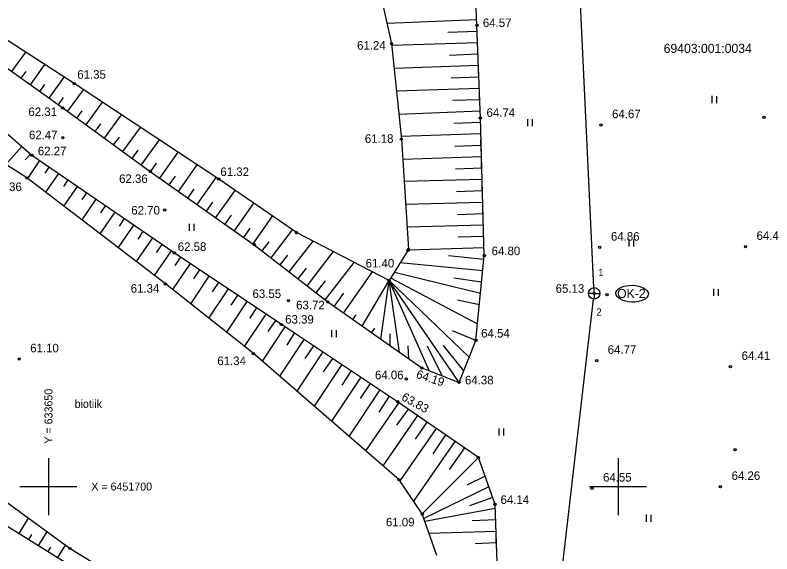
# Model space of a CAD drawing. Extents: x 631971 to 635284, y 6450547 to 6453247.
# Drawn here: x 633647.1 to 633713.5, y 6451694.1 to 6451741.3 of the extents above; entities that cross this region are included whole.
import ezdxf

# ---------------------------------------------------------------- set-up
doc = ezdxf.new("R2010")
doc.units = 0
for name, color, linetype in [('Default', 7, 'Continuous'), ('Level 14', 7, 'Continuous'), ('Level 34', 7, 'Continuous'), ('Level 4', 7, 'Continuous'), ('Level 40', 7, 'Continuous'), ('Level 41', 7, 'Continuous'), ('Level 42', 7, 'Continuous'), ('Level 54', 7, 'Continuous'), ('Level 55', 7, 'Continuous'), ('Level 57', 7, 'Continuous'), ('Level 59', 7, 'Continuous'), ('Level 61', 7, 'Continuous'), ('PR_elekter', 7, 'Continuous')]:
    doc.layers.add(name, color=color, linetype=linetype)

# ---------------------------------------------------------------- blocks, each defined once
blk = doc.blocks.new('POINT_DISPLAY')
at = {"layer": 'Default'}
blk.add_line((0, 0), (0, 0), dxfattribs=at)
blk = doc.blocks.new('PUNKT')
at = {"layer": 'PR_elekter'}
blk.add_circle((0, 0), 10000, dxfattribs=at)
blk.add_circle((0, 0), 10000, dxfattribs=at)
blk = doc.blocks.new('PUNKT_1')
at = {"layer": 'Default'}
blk.add_circle((0, 0), 10000, dxfattribs=at)
blk.add_circle((0, 0), 10000, dxfattribs=at)
blk = doc.blocks.new('VKANKA')
at = {"layer": 'Level 4'}
for q in [(-50000, 0), (0, 50000), (50000, 0), (0, -50000)]:
    blk.add_line((0, 0), q, dxfattribs=at)
blk.add_circle((0, 0), 50000, dxfattribs=at)
blk = doc.blocks.new('PUNKT_3')
at = {"layer": 'Default'}
blk.add_circle((0, 0), 10000, dxfattribs=at)
blk.add_circle((0, 0), 10000, dxfattribs=at)
blk = doc.blocks.new('VHEIN_')
at = {"layer": 'Level 41'}
for p, q in [((0, 62000), (0, 0)), ((41000, 61000), (41000, 0))]:
    blk.add_line(p, q, dxfattribs=at)
blk = doc.blocks.new('VKORIS')
at = {"layer": 'Level 61'}
for p, q in [((0, 250000), (0, -250000)), ((-250000, 0), (250000, 0))]:
    blk.add_line(p, q, dxfattribs=at)

msp = doc.modelspace()

# ---------------------------------------------------------------- linework, layer by layer
at = {"layer": 'Level 14'}
for points in [[(633697.88, 6451717.44), (633695.7, 6451763.51)], [(633689.87, 6451647.9), (633697.84, 6451716.44)]]:
    msp.add_lwpolyline(points, dxfattribs=at)
at = {"layer": 'Level 34'}
for points in [[(633645.48, 6451772.73), (633652.75, 6451767.21), (633660.24, 6451761.1), (633669.65, 6451753.57), (633674.84, 6451749.46), (633679.14, 6451743.17), (633680.11, 6451738.83), (633680.98, 6451730.46), (633681.6, 6451720.81), (633681.55, 6451720.71), (633679.9, 6451718.08), (633671.77, 6451722.27), (633664.94, 6451726.96), (633652.27, 6451735.33), (633640.4, 6451743.01), (633634.18, 6451746.33), (633630.87, 6451750.76), (633631.98, 6451753.81), (633638.3, 6451763.51), (633642.83, 6451772.74)], [(633684.08, 6451693.96), (633682.81, 6451697.6), (633680.77, 6451700.6), (633667.99, 6451711.66), (633660.27, 6451717.77), (633648.1, 6451727.06), (633639.8, 6451732.36), (633628.41, 6451741.26), (633622.39, 6451738.29)], [(633622.39, 6451738.29), (633616.54, 6451727.93), (633613.08, 6451723.36), (633612.61, 6451720.73), (633616.92, 6451717.28), (633625.39, 6451712.29), (633633.37, 6451706.4), (633643.29, 6451700.83), (633651.9, 6451694.57), (633660.98, 6451689.02)]]:
    msp.add_lwpolyline(points, dxfattribs=at)
at = {"layer": 'Level 42'}
for p, q in [((633687.59, 6451740.91), (633679.72, 6451740.6)), ((633687.63, 6451739.91), (633685.06, 6451739.81)), ((633687.67, 6451738.91), (633680.13, 6451738.66)), ((633687.72, 6451737.41), (633687.68, 6451738.41)), ((633646.79, 6451736.38), (633648.02, 6451738.08)), ((633687.7, 6451737.91), (633685.21, 6451737.81)), ((633648.42, 6451735.22), (633649.69, 6451737)), ((633647.61, 6451735.8), (633648.03, 6451736.38)), ((633687.74, 6451736.91), (633680.34, 6451736.66)), ((633687.8, 6451735.41), (633687.76, 6451736.41)), ((633650.05, 6451734.05), (633651.37, 6451735.91)), ((633687.78, 6451735.91), (633685.34, 6451735.81)), ((633649.24, 6451734.64), (633649.68, 6451735.24)), ((633651.68, 6451732.89), (633653.07, 6451734.8)), ((633687.81, 6451734.91), (633680.54, 6451734.67)), ((633687.87, 6451733.41), (633687.83, 6451734.41)), ((633650.87, 6451733.47), (633651.32, 6451734.1)), ((633653.3, 6451731.72), (633654.74, 6451733.7)), ((633687.85, 6451733.91), (633685.45, 6451733.86)), ((633652.49, 6451732.3), (633652.95, 6451732.95)), ((633654.92, 6451730.54), (633656.4, 6451732.6)), ((633687.89, 6451732.92), (633680.75, 6451732.63)), ((633654.11, 6451731.13), (633654.6, 6451731.8)), ((633687.92, 6451731.92), (633685.57, 6451731.83)), ((633656.53, 6451729.37), (633658.09, 6451731.49)), ((633655.72, 6451729.95), (633656.23, 6451730.65)), ((633658.15, 6451728.19), (633659.74, 6451730.39)), ((633687.95, 6451730.92), (633680.96, 6451730.69)), ((633687.99, 6451729.42), (633687.96, 6451730.42)), ((633647.65, 6451729.82), (633646.27, 6451728.23)), ((633687.98, 6451729.92), (633685.66, 6451729.83)), ((633648.41, 6451729.16), (633647.97, 6451728.66)), ((633657.34, 6451728.78), (633657.87, 6451729.5)), ((633659.78, 6451727.03), (633661.38, 6451729.31)), ((633649.22, 6451728.58), (633648.15, 6451727.02)), ((633658.96, 6451727.61), (633659.49, 6451728.36)), ((633688.01, 6451728.92), (633681.09, 6451728.69)), ((633688.05, 6451727.42), (633688.02, 6451728.42)), ((633650.04, 6451728.02), (633649.68, 6451727.48)), ((633661.42, 6451725.88), (633663.05, 6451728.21)), ((633688.03, 6451727.92), (633685.74, 6451727.83)), ((633650.87, 6451727.45), (633649.74, 6451725.81)), ((633660.6, 6451726.45), (633661.14, 6451727.22)), ((633663.05, 6451724.73), (633664.72, 6451727.1)), ((633651.69, 6451726.89), (633651.31, 6451726.32)), ((633688.06, 6451726.92), (633681.22, 6451726.74)), ((633688.1, 6451725.42), (633688.08, 6451726.42)), ((633652.52, 6451726.32), (633651.33, 6451724.59)), ((633653.34, 6451725.76), (633652.94, 6451725.16)), ((633662.23, 6451725.3), (633662.78, 6451726.08)), ((633664.69, 6451723.58), (633666.38, 6451725.97)), ((633688.09, 6451725.92), (633685.82, 6451725.83)), ((633654.17, 6451725.19), (633652.93, 6451723.38)), ((633654.99, 6451724.62), (633654.57, 6451724)), ((633663.87, 6451724.15), (633664.43, 6451724.94)), ((633666.32, 6451722.42), (633668.03, 6451724.84)), ((633688.12, 6451724.92), (633681.35, 6451724.74)), ((633688.16, 6451723.42), (633688.13, 6451724.42)), ((633655.82, 6451724.06), (633654.52, 6451722.16)), ((633665.5, 6451723), (633666.07, 6451723.8)), ((633667.96, 6451721.27), (633669.67, 6451723.71)), ((633688.15, 6451723.92), (633685.91, 6451723.83)), ((633656.64, 6451723.49), (633656.2, 6451722.84)), ((633657.47, 6451722.93), (633656.11, 6451720.95)), ((633667.14, 6451721.85), (633667.71, 6451722.66)), ((633669.54, 6451720.05), (633671.43, 6451722.5)), ((633688.17, 6451722.92), (633681.48, 6451722.74)), ((633688.22, 6451721.42), (633688.19, 6451722.42)), ((633659.12, 6451721.8), (633657.7, 6451719.73)), ((633658.29, 6451722.36), (633657.83, 6451721.68)), ((633688.2, 6451721.92), (633685.97, 6451721.88)), ((633659.94, 6451721.23), (633659.46, 6451720.53)), ((633668.75, 6451720.66), (633669.37, 6451721.46)), ((633671.12, 6451718.83), (633673.22, 6451721.52)), ((633660.77, 6451720.67), (633659.29, 6451718.52)), ((633672.7, 6451717.6), (633675.02, 6451720.6)), ((633688.23, 6451720.92), (633681.57, 6451720.74)), ((633661.6, 6451720.11), (633661.1, 6451719.37)), ((633670.33, 6451719.44), (633671, 6451720.29)), ((633688.22, 6451719.92), (633685.1, 6451720.23)), ((633662.43, 6451719.55), (633660.9, 6451717.27)), ((633671.91, 6451718.21), (633672.65, 6451719.16)), ((633674.28, 6451716.37), (633676.83, 6451719.66)), ((633688.12, 6451718.93), (633680.86, 6451719.61)), ((633664.09, 6451718.45), (633662.48, 6451716.02)), ((633663.26, 6451719), (633662.74, 6451718.21)), ((633675.91, 6451715.21), (633678.44, 6451718.83)), ((633687.93, 6451716.93), (633680.36, 6451718.76)), ((633664.92, 6451717.89), (633664.37, 6451717.06)), ((633673.49, 6451716.99), (633674.31, 6451718.03)), ((633677.54, 6451714.06), (633679.9, 6451718.08)), ((633679.17, 6451712.91), (633679.9, 6451718.08)), ((633680.8, 6451711.76), (633679.9, 6451718.08)), ((633683.42, 6451710.18), (633679.9, 6451718.08)), ((633686.04, 6451709.13), (633679.9, 6451718.08)), ((633686.89, 6451711.38), (633679.9, 6451718.08)), ((633687.64, 6451714.27), (633680.06, 6451718.26)), ((633688.02, 6451717.93), (633685.59, 6451718.26)), ((633665.76, 6451717.34), (633664.06, 6451714.77)), ((633666.59, 6451716.78), (633666, 6451715.91)), ((633675.09, 6451715.79), (633675.92, 6451716.96)), ((633667.42, 6451716.23), (633665.63, 6451713.53)), ((633687.83, 6451715.94), (633685.89, 6451716.33)), ((633669.09, 6451715.12), (633667.19, 6451712.29)), ((633668.25, 6451715.67), (633667.64, 6451714.74)), ((633669.92, 6451714.56), (633669.26, 6451713.59)), ((633676.73, 6451714.64), (633677.02, 6451715.05)), ((633670.75, 6451714.01), (633668.75, 6451711)), ((633678.36, 6451713.48), (633678.65, 6451713.89)), ((633671.58, 6451713.46), (633670.91, 6451712.41)), ((633679.99, 6451712.35), (633679.99, 6451713.4)), ((633687.52, 6451712.82), (633685.45, 6451713.65)), ((633672.42, 6451712.9), (633670.28, 6451709.68)), ((633674.08, 6451711.8), (633671.8, 6451708.36)), ((633673.25, 6451712.35), (633672.51, 6451711.24)), ((633681.62, 6451711.21), (633681.57, 6451712.35)), ((633684.56, 6451709.71), (633683.28, 6451712.32)), ((633686.45, 6451710.14), (633684.67, 6451712.38)), ((633674.92, 6451711.24), (633674.12, 6451710.07)), ((633675.75, 6451710.69), (633673.33, 6451707.04)), ((633676.58, 6451710.14), (633675.75, 6451708.89)), ((633677.41, 6451709.58), (633674.85, 6451705.72)), ((633679.08, 6451708.48), (633676.37, 6451704.4)), ((633678.25, 6451709.03), (633677.37, 6451707.71)), ((633679.91, 6451707.92), (633678.99, 6451706.52)), ((633680.74, 6451707.37), (633677.84, 6451703.14)), ((633681.57, 6451706.8), (633680.56, 6451705.37)), ((633682.39, 6451706.23), (633679.35, 6451701.83)), ((633683.21, 6451705.66), (633682.18, 6451704.15)), ((633684.04, 6451705.1), (633680.84, 6451700.49)), ((633684.86, 6451704.53), (633683.73, 6451702.88)), ((633685.68, 6451703.96), (633682.05, 6451698.71)), ((633686.51, 6451703.39), (633685.18, 6451701.51)), ((633687.74, 6451702.54), (633682.81, 6451697.6)), ((633688.32, 6451700.91), (633686.72, 6451700.13)), ((633688.65, 6451699.97), (633682.94, 6451697.21)), ((633689.15, 6451698.56), (633688.82, 6451699.5)), ((633688.99, 6451699.03), (633686.97, 6451698.3)), ((633689.21, 6451698.07), (633683.04, 6451696.93)), ((633647.43, 6451695.88), (633648.26, 6451697.22)), ((633689.25, 6451697.07), (633687.18, 6451696.99)), ((633649.13, 6451694.82), (633649.88, 6451696.04)), ((633689.28, 6451696.07), (633683.41, 6451695.87)), ((633648.28, 6451695.35), (633648.54, 6451695.79)), ((633689.33, 6451694.57), (633689.3, 6451695.57)), ((633649.98, 6451694.3), (633650.22, 6451694.69)), ((633650.83, 6451693.77), (633651.51, 6451694.86)), ((633689.31, 6451695.07), (633687.46, 6451694.99))]:
    msp.add_line(p, q, dxfattribs=at)
for points in [[(633642.75, 6451739.26), (633651.25, 6451733.2), (633658.93, 6451727.63), (633668.06, 6451721.2), (633674.52, 6451716.19), (633682.77, 6451710.4), (633686.04, 6451709.13), (633687.52, 6451712.82), (633688.25, 6451720.25), (633687.91, 6451732.31), (633687.61, 6451740.43), (633687.45, 6451744.26), (633683.7, 6451748.03), (633676.77, 6451752.04), (633668.47, 6451757.16), (633662.1, 6451764.14), (633653.19, 6451770.88), (633649.34, 6451772.36), (633649, 6451772.44), (633648.23, 6451773.96), (633650.04, 6451776.92)], [(633687.74, 6451702.54), (633680.64, 6451707.44), (633670.45, 6451714.21), (633661.04, 6451720.48), (633648.55, 6451729.04), (633641.19, 6451735.44), (633628.06, 6451743.34), (633624.64, 6451742.41), (633621.77, 6451740.12), (633620.79, 6451738.99), (633616.18, 6451731.54), (633610.74, 6451723.78), (633609.25, 6451720.68), (633611.15, 6451718.35), (633616.02, 6451715.51), (633623.96, 6451711.03), (633632.49, 6451704.83), (633641.88, 6451699.33), (633656.07, 6451690.51)], [(633689.43, 6451691.69), (633689.2, 6451698.43), (633687.74, 6451702.54)]]:
    msp.add_lwpolyline(points, dxfattribs=at)
at = {"layer": 'Level 55'}
msp.add_ellipse((633701.23, 6451716.91), major_axis=(1.425, -0.042), ratio=0.51567, dxfattribs=at)

# ---------------------------------------------------------------- block references
at = {"layer": 'Level 4', "xscale": 1.0000000000002532e-05, "yscale": 1.0000000000002532e-05}
msp.add_blockref('VKANKA', (633697.9, 6451716.94), dxfattribs=at)
at = {"layer": 'Level 41', "xscale": 1.0000000000002532e-05, "yscale": 1.0000000000002532e-05}
for p in [(633708.22, 6451733.63), (633692.04, 6451731.59), (633662.36, 6451722.43), (633700.94, 6451721.06), (633708.37, 6451716.71), (633674.83, 6451713.09), (633689.53, 6451704.48), (633702.45, 6451696.92)]:
    msp.add_blockref('VHEIN_', p, dxfattribs=at)
at = {"layer": 'Level 54'}
for name, p, xscale, yscale in [('POINT_DISPLAY', (633687.61, 6451740.43), 0.010000000000002531, 0.010000000000002531), ('POINT_DISPLAY', (633680.11, 6451738.83), 0.010000000000002531, 0.010000000000002531), ('POINT_DISPLAY', (633652.27, 6451735.33), 0.010000000000002531, 0.010000000000002531), ('POINT_DISPLAY', (633651.25, 6451733.2), 0.010000000000002531, 0.010000000000002531), ('POINT_DISPLAY', (633712.81, 6451732.37), 0.010000000000002531, 0.010000000000002531), ('POINT_DISPLAY', (633687.91, 6451732.31), 0.010000000000002531, 0.010000000000002531), ('POINT_DISPLAY', (633698.5, 6451731.71), 0.010000000000002531, 0.010000000000002531), ('POINT_DISPLAY', (633651.26, 6451730.59), 0.010000000000002531, 0.010000000000002531), ('POINT_DISPLAY', (633680.98, 6451730.46), 0.010000000000002531, 0.010000000000002531), ('POINT_DISPLAY', (633648.55, 6451729.04), 0.010000000000002531, 0.010000000000002531), ('POINT_DISPLAY', (633648.1, 6451727.06), 0.010000000000002531, 0.010000000000002531), ('POINT_DISPLAY', (633658.93, 6451727.63), 0.010000000000002531, 0.010000000000002531), ('POINT_DISPLAY', (633664.94, 6451726.96), 0.010000000000002531, 0.010000000000002531), ('POINT_DISPLAY', (633660.2, 6451724.25), 0.010000000000002531, 0.010000000000002531), ('PUNKT', (633671.77, 6451722.27), 1.0000000000002532e-05, 1.0000000000002532e-05), ('POINT_DISPLAY', (633671.77, 6451722.27), 0.010000000000002531, 0.010000000000002531), ('PUNKT', (633668.06, 6451721.2), 1.0000000000002532e-05, 1.0000000000002532e-05), ('POINT_DISPLAY', (633668.06, 6451721.2), 0.010000000000002531, 0.010000000000002531), ('POINT_DISPLAY', (633661.04, 6451720.48), 0.010000000000002531, 0.010000000000002531), ('PUNKT', (633681.55, 6451720.71), 1.0000000000002532e-05, 1.0000000000002532e-05), ('PUNKT', (633681.6, 6451720.81), 1.0000000000002532e-05, 1.0000000000002532e-05), ('POINT_DISPLAY', (633681.55, 6451720.71), 0.010000000000002531, 0.010000000000002531), ('POINT_DISPLAY', (633681.6, 6451720.81), 0.010000000000002531, 0.010000000000002531), ('POINT_DISPLAY', (633698.39, 6451720.97), 0.010000000000002531, 0.010000000000002531), ('POINT_DISPLAY', (633711.18, 6451721.04), 0.010000000000002531, 0.010000000000002531), ('POINT_DISPLAY', (633688.25, 6451720.25), 0.010000000000002531, 0.010000000000002531), ('POINT_DISPLAY', (633660.27, 6451717.77), 0.010000000000002531, 0.010000000000002531), ('POINT_DISPLAY', (633679.9, 6451718.08), 0.010000000000002531, 0.010000000000002531), ('POINT_DISPLAY', (633697.9, 6451716.94), 0.010000000000002531, 0.010000000000002531), ('PUNKT', (633699.02, 6451716.83), 1.0000000000002532e-05, 1.0000000000002532e-05), ('POINT_DISPLAY', (633699.02, 6451716.83), 0.010000000000002531, 0.010000000000002531), ('POINT_DISPLAY', (633671.07, 6451716.31), 0.010000000000002531, 0.010000000000002531), ('POINT_DISPLAY', (633674.52, 6451716.19), 0.010000000000002531, 0.010000000000002531), ('POINT_DISPLAY', (633670.45, 6451714.21), 0.010000000000002531, 0.010000000000002531), ('POINT_DISPLAY', (633687.52, 6451712.82), 0.010000000000002531, 0.010000000000002531), ('POINT_DISPLAY', (633647.43, 6451711.18), 0.010000000000002531, 0.010000000000002531), ('POINT_DISPLAY', (633667.99, 6451711.66), 0.010000000000002531, 0.010000000000002531), ('POINT_DISPLAY', (633698.12, 6451711.04), 0.010000000000002531, 0.010000000000002531), ('POINT_DISPLAY', (633709.86, 6451710.51), 0.010000000000002531, 0.010000000000002531), ('POINT_DISPLAY', (633682.77, 6451710.4), 0.010000000000002531, 0.010000000000002531), ('POINT_DISPLAY', (633681.42, 6451709.42), 0.010000000000002531, 0.010000000000002531), ('POINT_DISPLAY', (633686.04, 6451709.13), 0.010000000000002531, 0.010000000000002531), ('POINT_DISPLAY', (633680.64, 6451707.44), 0.010000000000002531, 0.010000000000002531), ('PUNKT', (633710.25, 6451703.24), 1.0000000000002532e-05, 1.0000000000002532e-05), ('PUNKT', (633710.25, 6451703.24), 1.0000000000002532e-05, 1.0000000000002532e-05), ('POINT_DISPLAY', (633710.25, 6451703.24), 0.010000000000002531, 0.010000000000002531), ('POINT_DISPLAY', (633710.25, 6451703.24), 0.010000000000002531, 0.010000000000002531), ('PUNKT', (633687.74, 6451702.54), 1.0000000000002532e-05, 1.0000000000002532e-05), ('POINT_DISPLAY', (633687.74, 6451702.54), 0.010000000000002531, 0.010000000000002531), ('PUNKT', (633680.77, 6451700.6), 1.0000000000002532e-05, 1.0000000000002532e-05), ('POINT_DISPLAY', (633680.77, 6451700.6), 0.010000000000002531, 0.010000000000002531), ('POINT_DISPLAY', (633697.71, 6451699.84), 0.010000000000002531, 0.010000000000002531), ('POINT_DISPLAY', (633708.98, 6451699.99), 0.010000000000002531, 0.010000000000002531), ('POINT_DISPLAY', (633689.2, 6451698.43), 0.010000000000002531, 0.010000000000002531), ('POINT_DISPLAY', (633682.81, 6451697.6), 0.010000000000002531, 0.010000000000002531), ('PUNKT', (633651.9, 6451694.57), 1.0000000000002532e-05, 1.0000000000002532e-05), ('POINT_DISPLAY', (633651.9, 6451694.57), 0.010000000000002531, 0.010000000000002531)]:
    msp.add_blockref(name, p, dxfattribs=dict(at, xscale=xscale, yscale=yscale))
at = {"layer": 'Level 59', "xscale": 1.0000000000002532e-05, "yscale": 1.0000000000002532e-05}
for name, p in [('PUNKT_1', (633687.61, 6451740.43)), ('PUNKT_1', (633680.11, 6451738.83)), ('PUNKT_1', (633652.27, 6451735.33)), ('PUNKT_1', (633651.25, 6451733.2)), ('PUNKT_1', (633687.91, 6451732.31)), ('PUNKT_1', (633712.81, 6451732.37)), ('PUNKT_1', (633698.5, 6451731.71)), ('PUNKT_1', (633651.26, 6451730.59)), ('PUNKT_1', (633680.98, 6451730.46)), ('PUNKT_1', (633648.55, 6451729.04)), ('PUNKT_1', (633658.93, 6451727.63)), ('PUNKT_1', (633648.1, 6451727.06)), ('PUNKT_1', (633664.94, 6451726.96)), ('PUNKT_1', (633660.2, 6451724.25)), ('PUNKT_1', (633698.39, 6451720.97)), ('PUNKT_1', (633711.18, 6451721.04)), ('PUNKT_1', (633661.04, 6451720.48)), ('PUNKT_3', (633688.25, 6451720.25)), ('PUNKT_1', (633660.27, 6451717.77)), ('PUNKT_1', (633679.9, 6451718.08)), ('PUNKT_1', (633671.07, 6451716.31)), ('PUNKT_1', (633697.9, 6451716.94)), ('PUNKT_1', (633674.52, 6451716.19)), ('PUNKT_1', (633670.45, 6451714.21)), ('PUNKT_1', (633687.52, 6451712.82)), ('PUNKT_1', (633667.99, 6451711.66)), ('PUNKT_1', (633647.43, 6451711.18)), ('PUNKT_1', (633698.12, 6451711.04)), ('PUNKT_1', (633682.77, 6451710.4)), ('PUNKT_1', (633709.86, 6451710.51)), ('PUNKT_1', (633681.42, 6451709.42)), ('PUNKT_1', (633686.04, 6451709.13)), ('PUNKT_1', (633680.64, 6451707.44)), ('PUNKT_1', (633697.71, 6451699.84)), ('PUNKT_1', (633708.98, 6451699.99)), ('PUNKT_1', (633689.2, 6451698.43)), ('PUNKT_1', (633682.81, 6451697.6))]:
    msp.add_blockref(name, p, dxfattribs=at)
at = {"layer": 'Level 61', "xscale": 1.0000000000002532e-05, "yscale": 1.0000000000002532e-05}
for p in [(633650, 6451700), (633700, 6451700)]:
    msp.add_blockref('VKORIS', p, dxfattribs=at)

# ---------------------------------------------------------------- texts
at = {"layer": 'Level 40'}
msp.add_text('69403:001:0034', height=0.79998, dxfattribs=at).set_placement((633704, 6451738.02))
at = {"layer": 'Level 55'}
for s, height, p in [('1', 0.64, (633698.249, 6451718.46)), ('OK-2', 0.8, (633699.917, 6451716.53)), ('2', 0.64, (633698.08, 6451714.98))]:
    msp.add_text(s, height=height, dxfattribs=at).set_placement(p)
at = {"layer": 'Level 57'}
msp.add_text(' Y = 633650', height=0.70002, rotation=90, dxfattribs=at).set_placement((633650.35, 6451703.5))
for s, height, p in [('biotiik', 0.7, (633652.299, 6451706.9)), (' X = 6451700', 0.70002, (633653.5, 6451699.65))]:
    msp.add_text(s, height=height, dxfattribs=at).set_placement(p)
at = {"layer": 'Level 59'}
for s, p in [('64.57', (633688.13, 6451740.29)), ('61.24', (633677.09, 6451738.31)), ('61.35', (633652.53, 6451735.76)), ('62.31', (633648.24, 6451732.49)), ('64.74', (633688.45, 6451732.42)), ('64.67', (633699.47, 6451732.3)), ('62.47', (633648.29, 6451730.46)), ('61.18', (633677.77, 6451730.14)), ('62.27', (633649.07, 6451729.05)), ('61.32', (633665.09, 6451727.23)), ('62.36', (633656.2, 6451726.62)), ('61.36', (633645.15, 6451725.91)), ('62.70', (633657.27, 6451723.85)), ('64.47', (633712.15, 6451721.63)), ('64.86', (633699.37, 6451721.56)), ('62.58', (633661.35, 6451720.66)), ('64.80', (633688.9, 6451720.29)), ('61.40', (633677.84, 6451719.21)), ('61.34', (633657.22, 6451717)), ('65.13', (633694.52, 6451716.99)), ('63.55', (633667.91, 6451716.54)), ('63.72', (633671.74, 6451715.54)), ('63.39', (633670.78, 6451714.29)), ('64.54', (633687.98, 6451713.07)), ('61.10', (633648.4, 6451711.77)), ('64.77', (633699.09, 6451711.64)), ('64.41', (633710.84, 6451711.1)), ('61.34', (633664.82, 6451710.65)), ('64.06', (633678.66, 6451709.41)), ('64.38', (633686.56, 6451708.96)), ('64.55', (633698.68, 6451700.44)), ('64.26', (633709.96, 6451700.58)), ('64.14', (633689.68, 6451698.48)), ('61.09', (633679.62, 6451696.51))]:
    msp.add_text(s, height=0.75, dxfattribs=at).set_placement(p)
for s, rotation, p in [('64.19', 341.68031, (633682.21, 6451709.55)), ('63.83', 330.78168, (633680.92, 6451707.63))]:
    msp.add_text(s, height=0.75, rotation=rotation, dxfattribs=at).set_placement(p)

doc.saveas('drawing.dxf')
